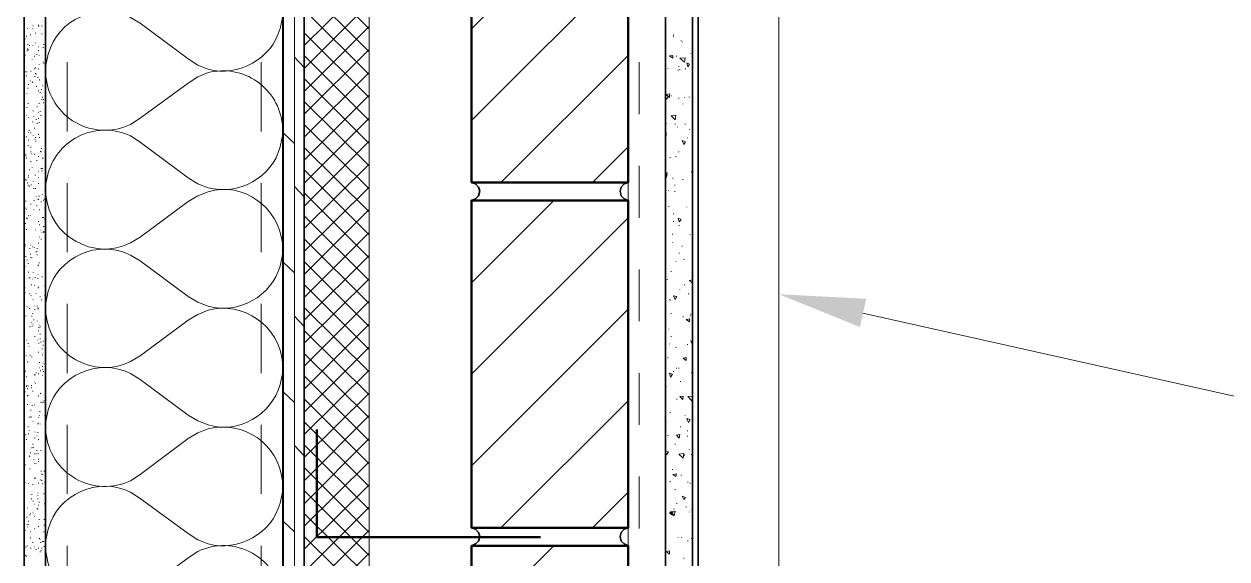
# Model space of a CAD drawing. Header units: inches. Extents: x 5 to 516, y -193 to 129.
# Drawn here: x 77.502 to 79.826, y -183.255 to -182.222 of the extents above; entities that cross this region are included whole.
import ezdxf

# ---------------------------------------------------------------- set-up
doc = ezdxf.new("R2010")
doc.units = ezdxf.units.IN
doc.header["$MEASUREMENT"] = 0
doc.linetypes.add('PDF_IMPORT', pattern=[1, 0.8, -0.2])
doc.layers.add('PDF8_Geometry', color=7, linetype='Continuous')
doc.layers.add('PDF8_Solid Fills', color=7, linetype='Continuous')

msp = doc.modelspace()

# ---------------------------------------------------------------- hatches: boundary and pattern name
at = {"layer": 'PDF8_Solid Fills', "transparency": 33554559}
msp.add_hatch(color=256, dxfattribs=at).paths.add_polyline_path([(78.0487701, -188.5757832), (78.0444044, -188.5757832), (78.0444044, -189.8902278), (78.0488489, -189.8857834), (78.0488487, -171.2291155), (78.0477376, -171.2291155)])

# ---------------------------------------------------------------- linework, layer by layer
at = {"layer": 'PDF8_Geometry', "lineweight": 35}
for points in [[(78.0021816, -189.8957837), (78.0021816, -171.2291155), (78.0432928, -171.2291155), (78.0432928, -189.8957837)], [(77.5021816, -189.854672), (77.5021816, -177.2702266), (77.5432927, -177.2702266), (77.5432927, -189.854672)], [(78.7932923, -180.6046713), (78.7932923, -189.3957831), (78.74107, -189.3957831), (78.74107, -180.6046713)], [(78.8044052, -189.3957831), (78.8044052, -180.6046713), (78.7932941, -180.6046713), (78.7932941, -189.3957831)]]:
    msp.add_lwpolyline(points, close=True, dxfattribs=at)
at = {"layer": 'PDF8_Geometry', "lineweight": 15}
for points in [[(78.0032938, -189.8957831), (78.0032938, -171.229115)], [(78.024403, -189.8957831), (78.024403, -171.229115)], [(78.8044052, -189.3957831), (78.9599608, -189.3957831), (78.9599608, -180.6046713), (78.8044052, -180.6046713)], [(78.3666248, -182.2313386), (78.6688471, -181.9291163)], [(78.1688483, -182.2313386), (78.0432928, -182.105783)], [(78.3666248, -182.4080048), (78.6688471, -182.1057826)], [(78.0432922, -182.2635606), (78.1688478, -182.1391161)], [(78.1688483, -182.2757823), (78.0432928, -182.1502268)], [(77.9966279, -182.2302273), (78.0010723, -182.2091162), (78.0010723, -182.186894)], [(78.0432922, -182.3080055), (78.1688478, -182.1824499)], [(78.1688483, -182.3191162), (78.0432928, -182.1946717)], [(77.707739, -182.2091162), (77.7266279, -182.2202273), (77.8188501, -182.2891162), (77.837739, -182.3013385), (77.857739, -182.3091162)], [(77.5088501, -182.231338), (77.5088501, -182.2302269)], [(77.5188501, -182.224671), (77.5199612, -182.2257821)], [(77.5188501, -182.231338), (77.5188501, -182.2302269)], [(77.5244056, -182.2402265), (77.5244056, -182.2391154)], [(77.5299612, -182.224671), (77.5299612, -182.22356)], [(77.5299612, -182.2257821), (77.5310723, -182.2257821)], [(77.5366279, -182.224671), (77.5366279, -182.2257821)], [(77.5366279, -182.2402265), (77.5366279, -182.2413382)], [(77.5432945, -182.224671), (77.5421834, -182.224671)], [(77.5421834, -182.2368933), (77.5432945, -182.2380044)], [(78.0432922, -182.3524493), (78.1688478, -182.2268937)], [(78.1688483, -182.3635611), (78.0432928, -182.2391166)], [(77.5032945, -182.2513377), (77.5032945, -182.2502267)], [(77.5044056, -182.2513377), (77.5044056, -182.2502267)], [(77.5066278, -182.2457824), (77.5066278, -182.2446713)], [(77.5088501, -182.2613379), (77.5099612, -182.2613379)], [(77.5132945, -182.26356), (77.5121834, -182.26356)], [(77.5144056, -182.2424492), (77.5144056, -182.2435603)], [(77.5188501, -182.26356), (77.5188501, -182.262449)], [(77.5244056, -182.2591158), (77.5244056, -182.2580047)], [(77.5399612, -182.2613379), (77.5410723, -182.2613379)], [(78.756626, -182.2435603), (78.756626, -182.2424492)], [(78.756626, -182.2457824), (78.756626, -182.2446713)], [(78.771071, -182.2546721), (78.771071, -182.253561)], [(78.7732908, -182.2568942), (78.7732908, -182.2557831)], [(77.5032945, -182.2757823), (77.5032945, -182.2768934)], [(77.5044056, -182.2824487), (77.5044056, -182.2813377)], [(77.5088501, -182.2735602), (77.507739, -182.2735602)], [(77.5088501, -182.270227), (77.5088501, -182.2691159)], [(77.5099612, -182.2724491), (77.5099612, -182.2713381)], [(77.5110723, -182.2724491), (77.5110723, -182.2713381)], [(77.5221834, -182.2846714), (77.5221834, -182.2835603)], [(77.5266279, -182.2813377), (77.5266279, -182.2802266)], [(77.5299612, -182.2668932), (77.5299612, -182.2657822)], [(77.5299612, -182.2735602), (77.5299612, -182.2724491)], [(77.5310723, -182.2835603), (77.5310723, -182.2824487)], [(77.5388501, -182.2680043), (77.5388501, -182.2668932)], [(78.0432922, -182.3057822), (78.0244033, -182.2857822)], [(78.0432922, -182.3957831), (78.1688478, -182.2713386)], [(78.1688483, -182.4080048), (78.0432928, -182.2824493)], [(78.4232926, -182.5280045), (78.6688482, -182.2824489)], [(78.7555138, -182.2824496), (78.7555138, -182.2880052), (78.7488471, -182.2835607)], [(78.7555138, -182.2824498), (78.7488471, -182.283561)], [(78.7621824, -182.284672), (78.7621824, -182.2835609)], [(78.7788473, -182.2868941), (78.7688473, -182.2880052)], [(78.7788507, -182.2868937), (78.7777396, -182.2957826), (78.7688507, -182.2880049)], [(78.7899602, -182.2791155), (78.7899602, -182.2780044)], [(77.517739, -182.2902267), (77.517739, -182.2913378)], [(77.5221834, -182.3091154), (77.5221834, -182.3080044)], [(77.5244056, -182.3068933), (77.5244056, -182.3057822)], [(77.5299612, -182.3091154), (77.5299612, -182.3080044)], [(77.5310723, -182.3002269), (77.5310723, -182.2991158)], [(77.5388501, -182.2957821), (77.5388501, -182.294671)], [(77.5399612, -182.2968937), (77.5388501, -182.2980048)], [(77.5421834, -182.2991158), (77.5421834, -182.2980048)], [(78.745513, -182.3080055), (78.745513, -182.3068944)], [(78.7655145, -182.3113376), (78.7655145, -182.3102265)], [(78.7666267, -182.3046712), (78.7666267, -182.3035601)], [(78.7688466, -182.3102276), (78.7688466, -182.3091165)], [(78.7799595, -182.3091154), (78.7799595, -182.3080043)], [(78.7877358, -182.2991158), (78.7821803, -182.2968936)], [(78.7877371, -182.2991156), (78.7844037, -182.3046712), (78.7821815, -182.2968934)], [(77.5044056, -182.3135603), (77.5044056, -182.3146713)], [(77.5066278, -182.3224488), (77.5066278, -182.3213377)], [(77.507739, -182.3146713), (77.507739, -182.3135603)], [(77.5144056, -182.3313379), (77.5155168, -182.3313379)], [(77.5155168, -182.3124492), (77.5155168, -182.3135603)], [(77.5188501, -182.33356), (77.517739, -182.3346711)], [(77.5232945, -182.3224488), (77.5232945, -182.3235599)], [(77.5244056, -182.3180045), (77.5244056, -182.3168935)], [(77.5255167, -182.3180045), (77.5255167, -182.3191156)], [(77.5288501, -182.3257825), (77.5288501, -182.3246715)], [(77.5321834, -182.3302268), (77.5321834, -182.3291158)], [(78.0432922, -182.4402269), (78.1688478, -182.3157824)], [(78.1688483, -182.4524497), (78.0432928, -182.3268942)], [(77.5032945, -182.3535603), (77.5032945, -182.3524493)], [(77.507739, -182.3568935), (77.507739, -182.3557825)], [(77.5088501, -182.3457823), (77.5099612, -182.3457823)], [(77.5110723, -182.3391159), (77.5110723, -182.3380043)], [(77.5255167, -182.3424491), (77.5266279, -182.3424491)], [(77.5299612, -182.3513376), (77.5299612, -182.3502266)], [(77.5332945, -182.3546714), (77.5332945, -182.3535603)], [(77.5366279, -182.3480044), (77.5355167, -182.3480044)], [(77.5388501, -182.341338), (77.537739, -182.341338)], [(78.0032938, -182.3491161), (78.0021827, -182.3468938)], [(78.7488496, -182.3568935), (78.742183, -182.3580046)], [(78.7488496, -182.3568944), (78.7488496, -182.3635611), (78.742183, -182.3580055)], [(77.5099612, -182.3757822), (77.5099612, -182.3746711)], [(77.527739, -182.3824492), (77.527739, -182.3813381)], [(77.5310723, -182.3757822), (77.5310723, -182.3746711)], [(77.5366279, -182.3668937), (77.5366279, -182.3680048)], [(77.537739, -182.3624489), (77.537739, -182.3635599)], [(77.5399612, -182.3668937), (77.5399612, -182.3680048)], [(77.5399612, -182.3746711), (77.5399612, -182.3735601)], [(78.0432922, -182.4846718), (78.1688478, -182.3591162)], [(78.1688483, -182.4957824), (78.0432928, -182.371338)], [(78.7466252, -182.3613378), (78.7410697, -182.3602267)], [(78.7466265, -182.3613376), (78.7432932, -182.3668931), (78.7410709, -182.3635598)], [(78.7521817, -182.3613378), (78.7521817, -182.3602267)], [(78.7666267, -182.3657832), (78.7666267, -182.3646721)], [(78.774403, -182.3768938), (78.774403, -182.3757827)], [(78.7777396, -182.364671), (78.7777396, -182.3635599)], [(78.7866281, -182.3635611), (78.7866281, -182.3624499)], [(77.5032945, -182.3902266), (77.5032945, -182.3891156)], [(77.507739, -182.3980047), (77.5066278, -182.3980047)], [(77.507739, -182.3835602), (77.507739, -182.3824492)], [(77.5110723, -182.4024489), (77.5099612, -182.4024489)], [(77.5199612, -182.3891156), (77.5199612, -182.3902266)], [(77.5210723, -182.4013379), (77.5210723, -182.4002268)], [(77.5299612, -182.3924488), (77.5299612, -182.3935598)], [(77.5299612, -182.4046711), (77.5299612, -182.40356)], [(77.5332945, -182.3913377), (77.5332945, -182.3902266)], [(77.5344056, -182.3991157), (77.5344056, -182.3980047)], [(78.0432922, -182.5291155), (78.1688478, -182.40356)], [(78.7610691, -182.3980049), (78.759958, -182.4068938), (78.7521803, -182.399116)], [(78.7610702, -182.3980052), (78.7521813, -182.3991163)], [(77.5032945, -182.4157823), (77.5032945, -182.4146712)], [(77.5121834, -182.4280046), (77.5121834, -182.4268935)], [(77.5188501, -182.411338), (77.5188501, -182.410227)], [(77.5221834, -182.4224492), (77.5221834, -182.4235603)], [(77.5255167, -182.4068932), (77.5255167, -182.4057821)], [(77.527739, -182.4135601), (77.527739, -182.4146712)], [(77.5310723, -182.411338), (77.5310723, -182.4124491)], [(78.1688483, -182.5402273), (78.0432928, -182.4157829)], [(78.742181, -182.4146712), (78.742181, -182.4135601)], [(78.759958, -182.4157823), (78.759958, -182.4146712)], [(78.7644023, -182.4213387), (78.7644023, -182.4202276)], [(78.7788473, -182.4157823), (78.7788473, -182.4146712)], [(78.7877358, -182.425783), (78.7877358, -182.4246719)], [(77.5066278, -182.4402269), (77.5066278, -182.4391158)], [(77.5110723, -182.4313378), (77.5099612, -182.4313378)], [(77.5110723, -182.4457822), (77.5110723, -182.4468933)], [(77.5155168, -182.4324488), (77.5155168, -182.4313378)], [(77.5199612, -182.4380047), (77.5199612, -182.4368937)], [(77.5232945, -182.4457822), (77.5232945, -182.4446711)], [(77.5244056, -182.4413379), (77.5244056, -182.4402269)], [(77.5244056, -182.4480043), (77.5255167, -182.4480043)], [(77.5299612, -182.434671), (77.5299612, -182.4357826)], [(77.5321834, -182.4413379), (77.5321834, -182.4402269)], [(78.024403, -182.4524497), (78.0032918, -182.4324497)], [(78.0432922, -182.5735604), (78.1688478, -182.4480049)], [(78.742181, -182.4313381), (78.742181, -182.4380047), (78.7410699, -182.4380047)], [(78.742181, -182.4313383), (78.7410699, -182.4324495)], [(78.7799595, -182.4491165), (78.7732928, -182.4468943)], [(78.7799607, -182.4491163), (78.7766274, -182.4546719), (78.7732941, -182.4468941)], [(78.7832915, -182.442449), (78.7832915, -182.4413379)], [(77.5055167, -182.47356), (77.5055167, -182.4724489)], [(77.5099612, -182.4568934), (77.5099612, -182.4557824)], [(77.5155168, -182.4602266), (77.5155168, -182.4591156)], [(77.5155168, -182.4691157), (77.5155168, -182.4680047)], [(77.517739, -182.4724489), (77.5166279, -182.4724489)], [(77.5221834, -182.47356), (77.5221834, -182.4724489)], [(77.5332945, -182.4680047), (77.5344056, -182.4680047)], [(77.5355167, -182.4624488), (77.5366279, -182.4624488)], [(77.5355167, -182.4691157), (77.5355167, -182.4680047)], [(78.1688483, -182.5846711), (78.0432928, -182.4602266)], [(78.59996, -182.5280045), (78.6688489, -182.4591156)], [(78.7666267, -182.4691157), (78.7666267, -182.4680046)], [(77.5055167, -182.4768932), (77.5055167, -182.4757821)], [(77.5066278, -182.481338), (77.5066278, -182.4802269)], [(77.5155168, -182.4868933), (77.5155168, -182.4880044)], [(77.5266279, -182.4857823), (77.5266279, -182.4846712)], [(77.5299612, -182.4768932), (77.5299612, -182.4780048)], [(77.5388501, -182.4802269), (77.537739, -182.481338)], [(77.5421834, -182.4924492), (77.5432945, -182.4924492)], [(78.0432922, -182.6168931), (78.1688478, -182.4924487)], [(78.7499618, -182.4802275), (78.7499618, -182.4791164)], [(78.7610702, -182.4780042), (78.7610702, -182.4768931)], [(77.5099612, -182.5180043), (77.5110723, -182.519116)], [(77.5110723, -182.5157822), (77.5110723, -182.5146711)], [(77.5121834, -182.5035599), (77.5132945, -182.5035599)], [(77.517739, -182.4980046), (77.517739, -182.4991156)], [(77.5244056, -182.51356), (77.5232945, -182.51356)], [(77.5299612, -182.5068937), (77.5299612, -182.5057826)], [(77.5299612, -182.519116), (77.5299612, -182.5180043)], [(77.5355167, -182.5002267), (77.5355167, -182.5013378)], [(77.537739, -182.5002267), (77.5366279, -182.5013378)], [(77.5366279, -182.504671), (77.5366279, -182.5057826)], [(78.1688483, -182.629116), (78.0432928, -182.5035604)], [(78.7444043, -182.509116), (78.7432932, -182.5180049), (78.7410709, -182.5168938)], [(78.7444054, -182.5091164), (78.741072, -182.5091164)], [(78.7555138, -182.520227), (78.7555138, -182.5191159)], [(78.7910724, -182.5080053), (78.7910724, -182.5068942)], [(77.5032945, -182.5391157), (77.5032945, -182.5380046)], [(77.5055167, -182.5224491), (77.5055167, -182.5213381)], [(77.5066278, -182.5235602), (77.5055167, -182.5235602)], [(77.5088501, -182.5291155), (77.5088501, -182.5280045)], [(77.5099612, -182.5324487), (77.5099612, -182.5335604)], [(77.5132945, -182.5346714), (77.5121834, -182.5346714)], [(77.5166279, -182.5324487), (77.5155168, -182.5324487)], [(77.5199612, -182.5257823), (77.5199612, -182.5268934)], [(77.5210723, -182.5402268), (77.5210723, -182.5391157)], [(77.5244056, -182.5402268), (77.5244056, -182.5391157)], [(77.5299612, -182.5302266), (77.5299612, -182.5291155)], [(77.5421834, -182.54356), (77.5421834, -182.5424489)], [(78.0432922, -182.5557823), (78.0244033, -182.5357823)], [(78.0432922, -182.661338), (78.1688478, -182.5368936)], [(78.7466252, -182.5435605), (78.7466252, -182.5424494)], [(78.7588504, -182.5335598), (78.7588504, -182.5324487)], [(78.774403, -182.5224491), (78.774403, -182.521338)], [(77.5055167, -182.5646713), (77.5055167, -182.5635603)], [(77.5210723, -182.5624492), (77.5221834, -182.5624492)], [(77.5255167, -182.5557823), (77.5255167, -182.5546712)], [(77.527739, -182.5602265), (77.527739, -182.5591155)], [(77.5299612, -182.5613381), (77.5299612, -182.5602265)], [(77.5310723, -182.5546712), (77.5310723, -182.5535601)], [(77.5355167, -182.5657824), (77.5355167, -182.5646713)], [(77.537739, -182.5502269), (77.537739, -182.551338)], [(77.5399612, -182.5624492), (77.5399612, -182.5613381)], [(77.5421834, -182.5602265), (77.5410723, -182.5602265)], [(77.5432945, -182.5646713), (77.5421834, -182.5646713)], [(77.707739, -182.6446715), (77.7266279, -182.6335604), (77.8188501, -182.5646715)], [(77.857739, -182.5457823), (77.837739, -182.5535601), (77.8188501, -182.5646712)], [(78.1688483, -182.6735609), (78.0432928, -182.5480053)], [(78.3666248, -182.7213379), (78.5255137, -182.562449)], [(78.7588504, -182.5457827), (78.7588504, -182.5446715)], [(77.5044056, -182.58356), (77.5032945, -182.58356)], [(77.5055167, -182.5768936), (77.5055167, -182.5780047)], [(77.5066278, -182.5791158), (77.5066278, -182.5802268)], [(77.5155168, -182.5691156), (77.5155168, -182.5702267)], [(77.5210723, -182.5791158), (77.5210723, -182.5802268)], [(77.5266279, -182.5735599), (77.5266279, -182.5724488)], [(77.5321834, -182.5813379), (77.5321834, -182.5802268)], [(77.5421834, -182.5780047), (77.5421834, -182.5768936)], [(78.0432922, -182.7057829), (78.1688478, -182.5802274)], [(78.7477374, -182.5746715), (78.7477374, -182.5735604)], [(78.756626, -182.5891154), (78.756626, -182.5880043)], [(78.7821839, -182.5757826), (78.7821839, -182.5746715)], [(77.5055167, -182.6068936), (77.5044056, -182.6068936)], [(77.5066278, -182.5968934), (77.5066278, -182.5957823)], [(77.507739, -182.5968934), (77.5088501, -182.5980045)], [(77.5110723, -182.5913381), (77.5099612, -182.5924491)], [(77.5144056, -182.5924491), (77.5144056, -182.5913381)], [(77.5299612, -182.6035603), (77.5299612, -182.6024493)], [(77.5321834, -182.6091157), (77.5321834, -182.6102268)], [(77.537739, -182.5957823), (77.537739, -182.5946713)], [(77.5399612, -182.5946713), (77.5399612, -182.5957823)], [(77.5410723, -182.6124489), (77.5399612, -182.6135599)], [(77.5421834, -182.5980045), (77.5421834, -182.5991155)], [(78.0032938, -182.5991161), (78.0021827, -182.5968939)], [(78.1688483, -182.7168936), (78.0432928, -182.5924491)], [(78.3666248, -182.8980053), (78.6688471, -182.595783)], [(78.756626, -182.6035604), (78.756626, -182.6024492)], [(78.771071, -182.5991161), (78.7655154, -182.5968939)], [(78.7710722, -182.5991159), (78.7677389, -182.6035604), (78.7655167, -182.5968937)], [(78.7677389, -182.6113378), (78.7677389, -182.6102267)], [(77.5066278, -182.6191158), (77.5066278, -182.6180048)], [(77.5244056, -182.6202269), (77.5244056, -182.6191158)], [(77.5321834, -182.6335603), (77.5310723, -182.6335603)], [(77.5344056, -182.6191158), (77.5344056, -182.6202269)], [(77.5355167, -182.6368935), (77.5355167, -182.6380045)], [(77.5366279, -182.6235601), (77.5366279, -182.6246712)], [(77.5388501, -182.622449), (77.5399612, -182.6235601)], [(77.5399612, -182.622449), (77.5410723, -182.6235601)], [(77.5399612, -182.6246712), (77.5410723, -182.6246712)], [(77.5432945, -182.6180048), (77.5432945, -182.6168937)], [(78.0432922, -182.7502267), (78.1688478, -182.6246711)], [(78.1688483, -182.7613385), (78.0432928, -182.636894)], [(78.7544061, -182.6280049), (78.7544061, -182.6268938)], [(78.788848, -182.629116), (78.788848, -182.6280049)], [(77.5032945, -182.6435599), (77.5032945, -182.6424488)], [(77.5044056, -182.6480047), (77.5044056, -182.6468936)], [(77.5044056, -182.6513379), (77.5044056, -182.6502268)], [(77.5132945, -182.6557821), (77.5132945, -182.6546711)], [(77.5155168, -182.6480047), (77.5155168, -182.6491158)], [(77.5188501, -182.6513379), (77.5188501, -182.6524489)], [(77.5221834, -182.65356), (77.5221834, -182.6524489)], [(77.527739, -182.6557821), (77.527739, -182.6546711)], [(77.527739, -182.660227), (77.527739, -182.661338)], [(77.5299612, -182.6457826), (77.5299612, -182.6446715)], [(77.9966279, -182.6891157), (78.0010723, -182.6668935), (78.0010723, -182.6446712)], [(78.7544061, -182.6446709), (78.7544061, -182.6435598)], [(78.7732908, -182.6513384), (78.7732908, -182.6502273)], [(77.5055167, -182.6713376), (77.5055167, -182.6702266)], [(77.5088501, -182.6768935), (77.507739, -182.6780046)], [(77.5099612, -182.684671), (77.5099612, -182.6835599)], [(77.5144056, -182.6668934), (77.5144056, -182.6657823)], [(77.5144056, -182.6735603), (77.5144056, -182.6724493)], [(77.517739, -182.6735603), (77.5166279, -182.6735603)], [(77.5255167, -182.6624491), (77.5255167, -182.661338)], [(77.527739, -182.6680044), (77.527739, -182.6668934)], [(77.5310723, -182.6835599), (77.5310723, -182.6824489)], [(77.707739, -182.6680046), (77.7266279, -182.6791157), (77.8188501, -182.7480046), (77.837739, -182.7591157), (77.857739, -182.7668935)], [(78.024403, -182.7024497), (78.0032918, -182.6824497)], [(78.0432922, -182.7935605), (78.1688478, -182.6691161)], [(78.1688483, -182.8057823), (78.0432928, -182.6802267)], [(78.7610702, -182.6813384), (78.7610702, -182.6802272)], [(78.7677389, -182.6646712), (78.7677389, -182.6635601)], [(78.7766274, -182.6768941), (78.7766274, -182.675783)], [(77.5044056, -182.6902269), (77.5044056, -182.6891158)], [(77.5110723, -182.7013381), (77.5110723, -182.700227)], [(77.5199612, -182.7024492), (77.5199612, -182.7013381)], [(77.5288501, -182.6880048), (77.5299612, -182.6880048), (77.5299612, -182.6868937)], [(77.5288501, -182.7057824), (77.5288501, -182.7046713)], [(78.7521817, -182.7002265), (78.7521817, -182.6991154)], [(77.5032945, -182.7124488), (77.5021834, -182.7135604)], [(77.5121834, -182.7124488), (77.5121834, -182.7113377)], [(77.5132945, -182.7124488), (77.5132945, -182.7113377)], [(77.5166279, -182.7257821), (77.5166279, -182.7246711)], [(77.5188501, -182.7146715), (77.5188501, -182.7135604)], [(77.5221834, -182.7268932), (77.5221834, -182.7257821)], [(77.5244056, -182.7113377), (77.5232945, -182.7113377)], [(77.5288501, -182.7135604), (77.5288501, -182.7124488)], [(77.5299612, -182.7291159), (77.5299612, -182.730227)], [(77.5366279, -182.7102266), (77.537739, -182.7102266)], [(77.5421834, -182.7268932), (77.5421834, -182.7280048)], [(78.0432922, -182.8380054), (78.1688478, -182.713561)], [(78.1688483, -182.8502272), (78.0432928, -182.7246716)], [(78.7444054, -182.7157825), (78.7444054, -182.7146714)], [(78.7777396, -182.7257821), (78.7777396, -182.724671)], [(78.7932923, -182.7157825), (78.7877367, -182.7168936)], [(78.7932923, -182.7224489), (78.7877367, -182.7168934)], [(77.5044056, -182.731338), (77.5032945, -182.731338)], [(77.5044056, -182.7413382), (77.5044056, -182.7402266)], [(77.5132945, -182.7435603), (77.5132945, -182.7424492)], [(77.5155168, -182.7457825), (77.5166279, -182.7468935)], [(77.5255167, -182.7424492), (77.5255167, -182.7413382)], [(77.5299612, -182.731338), (77.5288501, -182.731338)], [(77.5332945, -182.7491157), (77.5332945, -182.7480046)], [(77.5421834, -182.7446714), (77.5421834, -182.7457825)], [(77.5488501, -182.7380046), (77.5444056, -182.7602268), (77.5444056, -182.7813379)], [(78.7632914, -182.7480044), (78.759958, -182.7535599), (78.7566247, -182.7468932)], [(78.7632946, -182.7480046), (78.756628, -182.7468935)], [(78.7688466, -182.7346718), (78.7688466, -182.7335607)], [(78.7855159, -182.7435603), (78.7855159, -182.7424492)], [(77.5032945, -182.7591158), (77.5021834, -182.7602269)], [(77.5032945, -182.7735602), (77.5032945, -182.7724492)], [(77.5088501, -182.7680043), (77.507739, -182.7680043)], [(77.5132945, -182.7713381), (77.5121834, -182.7713381)], [(77.5199612, -182.7535599), (77.5199612, -182.754671)], [(77.5232945, -182.7668933), (77.5232945, -182.7657822)], [(77.5232945, -182.7735602), (77.5232945, -182.7724492)], [(77.527739, -182.7668933), (77.527739, -182.7657822)], [(77.5288501, -182.770227), (77.5288501, -182.769116)], [(77.5299612, -182.7713381), (77.5299612, -182.7724492)], [(77.5355167, -182.754671), (77.5366279, -182.754671)], [(77.857739, -182.7746721), (77.837739, -182.7824499), (77.8188501, -182.793561)], [(78.0432922, -182.8824492), (78.1688478, -182.7568937)], [(78.1688483, -182.893561), (78.0432928, -182.7691166)], [(78.3666248, -183.0746715), (78.6688471, -182.7724493)], [(78.7488496, -182.7546721), (78.7488496, -182.753561)], [(78.7499618, -182.755782), (78.7499618, -182.7546709)], [(77.5055167, -182.7846715), (77.5055167, -182.7857825)], [(77.5166279, -182.7857825), (77.517739, -182.7857825)], [(77.5166279, -182.7991159), (77.5166279, -182.7980048)], [(77.5188501, -182.7813377), (77.5188501, -182.7802266)], [(77.5210723, -182.79356), (77.5210723, -182.7924489)], [(77.527739, -182.7957821), (77.527739, -182.794671)], [(77.707739, -182.8735601), (77.7266279, -182.862449), (77.8188501, -182.7935601)], [(78.0432922, -182.8057823), (78.0244033, -182.7857823)], [(78.7521817, -182.7813377), (78.7521817, -182.7802266)], [(78.7755152, -182.7880052), (78.7755152, -182.7868941)], [(78.7877358, -182.7913382), (78.7877358, -182.7968937), (78.7810691, -182.7924493)], [(78.7877358, -182.7913384), (78.7810691, -182.7924495)], [(78.788848, -182.7857831), (78.788848, -182.784672)], [(78.7899602, -182.7824499), (78.7899602, -182.7813388)], [(79.1221814, -182.7802278), (81.6488483, -183.3446722), (82.1488483, -183.3446722)], [(77.5032945, -182.8146714), (77.5032945, -182.8135603)], [(77.5132945, -182.8068933), (77.5132945, -182.8057823)], [(77.517739, -182.8057823), (77.517739, -182.8046712)], [(77.5199612, -182.801338), (77.5188501, -182.801338)], [(77.5310723, -182.8080044), (77.5299612, -182.8080044)], [(77.5299612, -182.8135603), (77.5299612, -182.8146714)], [(77.5310723, -182.8035601), (77.5310723, -182.8024491)], [(77.5332945, -182.8068933), (77.5332945, -182.8057823)], [(77.5332945, -182.8202267), (77.5332945, -182.8213378)], [(78.0432922, -182.9268941), (78.1688478, -182.8013386)], [(78.1688483, -182.9380048), (78.0432928, -182.8135603)], [(78.7477374, -182.8113376), (78.7477374, -182.8102265)], [(78.7932923, -182.8091155), (78.7932923, -182.8080044)], [(77.5066278, -182.832449), (77.5066278, -182.8313379)], [(77.5099612, -182.8391159), (77.5099612, -182.8380043)], [(77.5121834, -182.8446713), (77.5121834, -182.8435602)], [(77.5232945, -182.8257826), (77.5232945, -182.8246715)], [(77.5288501, -182.832449), (77.5288501, -182.8313379)], [(77.5310723, -182.8380043), (77.5299612, -182.8380043)], [(77.5332945, -182.8302268), (77.5332945, -182.8291158)], [(77.5344056, -182.8368933), (77.5344056, -182.8357822)], [(77.5388501, -182.8346711), (77.5388501, -182.8335601)], [(77.5388501, -182.8424491), (77.5388501, -182.8413381)], [(78.0432922, -182.9713379), (78.1688478, -182.8457823)], [(78.7488496, -182.8402276), (78.7488496, -182.8391165)], [(78.7521817, -182.8257826), (78.7521817, -182.8246715)], [(78.7610702, -182.846894), (78.7610702, -182.8457829)], [(78.7832915, -182.8413386), (78.7832915, -182.8402275)], [(78.7932923, -182.8346711), (78.7899589, -182.83356)], [(78.7932923, -182.8402275), (78.7932923, -182.8413386), (78.7899589, -182.8335609)], [(77.5032945, -182.8568936), (77.5021834, -182.8568936)], [(77.5021834, -182.8613378), (77.5021834, -182.8624489), (77.5032945, -182.86356)], [(77.5066278, -182.8624489), (77.5055167, -182.8624489)], [(77.5144056, -182.8613378), (77.5132945, -182.8613378)], [(77.517739, -182.864671), (77.5166279, -182.864671)], [(77.5299612, -182.8557825), (77.5299612, -182.8546714)], [(77.537739, -182.8491155), (77.5366279, -182.8491155)], [(77.537739, -182.8602268), (77.537739, -182.8613378)], [(78.0032938, -182.8491161), (78.0021827, -182.8468939)], [(78.1688483, -182.9824497), (78.0432928, -182.8580052)], [(78.745513, -182.8668932), (78.745513, -182.8657821)], [(78.7810717, -182.865783), (78.7810717, -182.8713386), (78.7755161, -182.8668941)], [(78.7810717, -182.8657832), (78.7755161, -182.8668943)], [(77.5055167, -182.8924488), (77.5044056, -182.8924488)], [(77.5088501, -182.8735601), (77.5088501, -182.8746712)], [(77.5310723, -182.8857824), (77.5321834, -182.8857824)], [(77.5321834, -182.8757823), (77.5321834, -182.8746712)], [(77.5332945, -182.8913377), (77.5344056, -182.8913377)], [(77.537739, -182.8835603), (77.537739, -182.8824492)], [(77.537739, -182.8891156), (77.537739, -182.8880046)], [(77.5388501, -182.8768933), (77.5388501, -182.8757823)], [(77.5399612, -182.8935599), (77.5399612, -182.8924488)], [(77.5421834, -182.8780044), (77.5421834, -182.8791155)], [(77.9966279, -182.9180055), (78.0010723, -182.8968943), (78.0010723, -182.8746721)], [(78.0432922, -183.0146717), (78.1688478, -182.8902273)], [(78.756626, -182.893561), (78.756626, -182.8924499)], [(78.7621824, -182.8868935), (78.7621824, -182.8857824)], [(78.7666267, -182.8868935), (78.7666267, -182.8857824)], [(77.5032945, -182.8980047), (77.5021834, -182.8980047), (77.5021834, -182.8968936)], [(77.5066278, -182.902449), (77.5066278, -182.90356)], [(77.5232945, -182.9002268), (77.5232945, -182.8991158), (77.5232945, -182.8980047)], [(77.5232945, -182.9135602), (77.5232945, -182.9124491)], [(77.5244056, -182.9168934), (77.5244056, -182.9157823)], [(77.5255167, -182.8957826), (77.5255167, -182.8946715)], [(77.5299612, -182.8980047), (77.5299612, -182.8968936)], [(77.537739, -182.9013379), (77.537739, -182.9002268)], [(77.707739, -182.8968943), (77.7266279, -182.9080055), (77.8188501, -182.9768943), (77.837739, -182.9880055), (77.857739, -182.9957832)], [(78.1688483, -183.0268934), (78.0432928, -182.9013379)], [(78.7544028, -182.898005), (78.7510695, -182.9035606), (78.7488473, -182.8957828)], [(78.7544061, -182.8980053), (78.7488505, -182.895783)], [(78.7699588, -182.9124491), (78.7699588, -182.911338)], [(78.7910724, -182.8957831), (78.7910724, -182.894672)], [(77.5021834, -182.9402269), (77.5021834, -182.9391158)], [(77.5044056, -182.9313378), (77.5044056, -182.9324489)], [(77.5066278, -182.9224493), (77.5066278, -182.9213377)], [(77.507739, -182.9202266), (77.507739, -182.9191155)], [(77.5088501, -182.9268936), (77.5088501, -182.9257825)], [(77.5099612, -182.9391158), (77.5088501, -182.9391158), (77.5088501, -182.9402269)], [(77.5110723, -182.9213377), (77.5099612, -182.9213377)], [(77.5166279, -182.9191155), (77.5166279, -182.9202266)], [(77.5166279, -182.9246714), (77.5166279, -182.9235604)], [(77.5188501, -182.9313378), (77.5188501, -182.9302267)], [(77.5299612, -182.9402269), (77.5299612, -182.9391158)], [(77.5332945, -182.934671), (77.5344056, -182.9357827)], [(78.024403, -182.9524498), (78.0032918, -182.9324498)], [(78.0432922, -183.0591155), (78.1688478, -182.934671)], [(78.742181, -182.9224487), (78.742181, -182.9213376)], [(77.5021834, -182.9635604), (77.5021834, -182.9624488)], [(77.5088501, -182.9557824), (77.5088501, -182.9568935)], [(77.517739, -182.9580045), (77.517739, -182.9591156)], [(77.5221834, -182.9580045), (77.5221834, -182.9568935)], [(77.5344056, -182.9524492), (77.5344056, -182.9513381)], [(77.5366279, -182.9524492), (77.537739, -182.9535603)], [(77.5388501, -182.9491154), (77.5388501, -182.9502271)], [(77.5399612, -182.9524492), (77.5410723, -182.9524492)], [(77.5421834, -182.9480044), (77.5421834, -182.9491154)], [(78.1688483, -183.0713383), (78.0432928, -182.9457828)], [(78.4232926, -183.1946712), (78.6688482, -182.9491156)], [(78.7632946, -182.9468944), (78.7632946, -182.9457833)], [(78.7755141, -182.9402278), (78.774403, -182.9468944), (78.7688475, -182.9413389)], [(78.7755152, -182.9402269), (78.7688485, -182.941338)], [(78.7732908, -182.9468944), (78.7732908, -182.9457833)], [(78.7932912, -182.9424499), (78.7921801, -182.9491166), (78.7844023, -182.9413388)], [(78.7932923, -182.9402269), (78.7844034, -182.941338)], [(77.5021834, -182.9791159), (77.5021834, -182.9780048)], [(77.5121834, -182.981338), (77.5121834, -182.980227)], [(77.5155168, -182.9680047), (77.5155168, -182.9668936)], [(77.5166279, -182.980227), (77.5155168, -182.980227), (77.5155168, -182.981338)], [(77.5299612, -182.9824491), (77.5299612, -182.981338)], [(77.5332945, -182.9702268), (77.5321834, -182.9702268)], [(77.5321834, -182.9768932), (77.5321834, -182.9780048)], [(77.5421834, -182.9780048), (77.5421834, -182.9768932)], [(77.5432945, -182.981338), (77.5432945, -182.980227)], [(78.0432922, -183.1035604), (78.1688478, -182.9780048)], [(78.7499618, -182.972449), (78.7499618, -182.9713378)], [(78.7788473, -182.9780043), (78.7788473, -182.9768932)], [(78.788848, -182.9857829), (78.7821813, -182.9835607)], [(78.7888493, -182.9857826), (78.7855159, -182.9913382), (78.7821826, -182.9835604)], [(77.5099612, -183.0002267), (77.5099612, -182.9991157)], [(77.5121834, -183.0068937), (77.5121834, -183.0057826)], [(77.5188501, -182.9891155), (77.5199612, -182.9891155)], [(77.5288501, -182.9924493), (77.5299612, -182.9924493)], [(77.5288501, -182.9935603), (77.5288501, -182.9946714)], [(77.5332945, -182.9935603), (77.5332945, -182.9946714)], [(77.5421834, -182.9946714), (77.5421834, -182.9935603)], [(78.1688483, -183.1146711), (78.0432928, -182.9902266)], [(78.742181, -182.9902271), (78.742181, -182.989116)], [(78.7699588, -183.0002267), (78.7699588, -182.9991156)], [(78.7832915, -183.0080053), (78.7832915, -183.0068942)], [(78.7932923, -182.9980046), (78.7932923, -182.9968935)], [(77.5055167, -183.0157822), (77.5055167, -183.0146712)], [(77.5066278, -183.0246713), (77.5066278, -183.0235603)], [(77.5110723, -183.0135601), (77.5110723, -183.012449)], [(77.5232945, -183.0091158), (77.5232945, -183.0102269)], [(77.5232945, -183.0213381), (77.5232945, -183.020227)], [(77.5266279, -183.0168933), (77.527739, -183.0168933)], [(77.5288501, -183.011338), (77.5288501, -183.0102269)], [(77.5299612, -183.0246713), (77.5299612, -183.0235603)], [(77.5432945, -183.0235603), (77.5432945, -183.0224492)], [(78.0432922, -183.1480053), (78.1688478, -183.0224497)], [(78.745513, -183.0168939), (78.745513, -183.0157827)], [(78.7688466, -183.0146717), (78.7621799, -183.0157828)], [(78.76885, -183.0146714), (78.7677389, -183.0213381), (78.7621833, -183.0157826)], [(78.7832915, -183.0180049), (78.7832915, -183.0168938)], [(77.5021834, -183.0413379), (77.5021834, -183.0402268)], [(77.5144056, -183.0491159), (77.5144056, -183.050227)], [(77.5166279, -183.0402268), (77.517739, -183.0402268)], [(77.5188501, -183.0335604), (77.5188501, -183.0324488)], [(77.5199612, -183.0402268), (77.5199612, -183.0391157)], [(77.5232945, -183.0524491), (77.5232945, -183.051338)], [(77.5266279, -183.0457821), (77.5266279, -183.0446711)], [(77.5266279, -183.051338), (77.5266279, -183.0524491)], [(77.5299612, -183.051338), (77.5299612, -183.050227)], [(77.5344056, -183.0457821), (77.5344056, -183.0446711)], [(78.0432922, -183.0557823), (78.0244033, -183.0357823)], [(78.1688483, -183.159116), (78.0432928, -183.0346715)], [(78.7466252, -183.0480048), (78.7410697, -183.0457826)], [(78.7466265, -183.0480046), (78.7432932, -183.0535602), (78.7410709, -183.0491157)], [(78.7432932, -183.0524491), (78.7432932, -183.051338)], [(78.759958, -183.0335598), (78.759958, -183.0324487)], [(78.7766263, -183.0513388), (78.7755152, -183.0602277), (78.7666263, -183.0524499)], [(78.7766274, -183.051338), (78.7666274, -183.0524491)], [(78.7777396, -183.0546712), (78.7777396, -183.0535601)], [(78.7866281, -183.0435606), (78.7866281, -183.0424495)], [(78.7910724, -183.0535602), (78.7910724, -183.052449)], [(77.5044056, -183.0735599), (77.5044056, -183.0724488)], [(77.5121834, -183.0557823), (77.5132945, -183.0568934)], [(77.5210723, -183.0635603), (77.5210723, -183.0624493)], [(77.5232945, -183.0702267), (77.5221834, -183.0713378)], [(77.5255167, -183.0713378), (77.5255167, -183.0702267)], [(77.5299612, -183.0624493), (77.5299612, -183.0613382)], [(77.5299612, -183.0657825), (77.5299612, -183.0668935)], [(77.5432945, -183.0646714), (77.5421834, -183.0646714)], [(78.0432922, -183.191338), (78.1688478, -183.0668935)], [(78.1688483, -183.2035609), (78.0432928, -183.0780053)], [(78.7932923, -183.0691162), (78.7932923, -183.0680051)], [(77.5021834, -183.1002266), (77.5021834, -183.0991156)], [(77.5132945, -183.0813379), (77.5132945, -183.0802269)], [(77.5221834, -183.0991156), (77.5221834, -183.0980045)], [(77.5244056, -183.0991156), (77.5244056, -183.0980045)], [(77.5344056, -183.1024493), (77.5344056, -183.1013377)], [(77.5355167, -183.0857822), (77.5355167, -183.0846711)], [(77.5366279, -183.090227), (77.5366279, -183.0913381)], [(77.537739, -183.0924492), (77.537739, -183.0913381)], [(77.5410723, -183.0857822), (77.5410723, -183.0846711)], [(78.0032938, -183.0991161), (78.0021827, -183.0968939)], [(78.7544061, -183.082449), (78.7544061, -183.0813379)], [(78.7621813, -183.0902274), (78.7610702, -183.0957829), (78.7555147, -183.0913385)], [(78.7621824, -183.0902276), (78.7555158, -183.0913387)], [(78.771071, -183.0935608), (78.771071, -183.0924497)], [(77.5044056, -183.1080046), (77.5044056, -183.1068936)], [(77.5110723, -183.1091157), (77.5099612, -183.1091157)], [(77.5188501, -183.1113379), (77.5188501, -183.1102268)], [(77.5299612, -183.1080046), (77.5299612, -183.1091157)], [(77.5366279, -183.1035604), (77.5366279, -183.1024493)], [(77.537739, -183.1102268), (77.537739, -183.1091157)], [(77.5421834, -183.1068936), (77.5421834, -183.1057825)], [(77.9966279, -183.1468941), (78.0010723, -183.125783), (78.0010723, -183.1035608)], [(78.0432922, -183.2357829), (78.1688478, -183.1113384)], [(78.1688483, -183.2480046), (78.0432928, -183.1224491)], [(78.7499618, -183.1057825), (78.7499618, -183.1046714)], [(78.759958, -183.1213386), (78.759958, -183.1202275)], [(78.7844037, -183.1068936), (78.7844037, -183.1057825)], [(78.788848, -183.1091157), (78.788848, -183.1080046)], [(77.5032945, -183.1402267), (77.5032945, -183.1413378)], [(77.517739, -183.1302271), (77.5166279, -183.1302271)], [(77.5166279, -183.1391156), (77.5166279, -183.1380046)], [(77.5199612, -183.1424488), (77.5199612, -183.1435599)], [(77.5288501, -183.1268933), (77.5288501, -183.1280044)], [(77.5288501, -183.1324492), (77.5288501, -183.1313382)], [(77.5288501, -183.1380046), (77.5288501, -183.1391156)], [(77.5310723, -183.1457826), (77.5310723, -183.1446715)], [(77.5410723, -183.1291155), (77.5399612, -183.1291155)], [(77.5421834, -183.1480047), (77.5410723, -183.1480047)], [(77.5432945, -183.1446715), (77.5432945, -183.1435599)], [(77.707739, -183.125783), (77.7266279, -183.1380052), (77.8188501, -183.205783), (77.837739, -183.2180052), (77.857739, -183.225783)], [(78.59996, -183.1946712), (78.6688489, -183.1257823)], [(78.7632946, -183.1480053), (78.7632946, -183.1468942)], [(78.7799595, -183.1357824), (78.7732928, -183.1335602)], [(78.7799607, -183.1357823), (78.7766274, -183.1402267), (78.7732941, -183.13356)], [(77.5021834, -183.152449), (77.5021834, -183.1513379)], [(77.5088501, -183.1568933), (77.5088501, -183.1557822)], [(77.5132945, -183.1702266), (77.5132945, -183.1691155)], [(77.5155168, -183.1668934), (77.5144056, -183.1668934)], [(77.5199612, -183.1657824), (77.5188501, -183.1657824)], [(77.5221834, -183.1491158), (77.5232945, -183.1491158)], [(77.527739, -183.1568933), (77.527739, -183.1580049)], [(77.5288501, -183.1591159), (77.5288501, -183.1580049)], [(77.5299612, -183.1502269), (77.5299612, -183.1513379)], [(77.5432945, -183.1624492), (77.5432945, -183.1613381)], [(78.0432922, -183.2802278), (78.1688478, -183.1546722)], [(78.1688483, -183.2913385), (78.0432928, -183.166894)], [(78.7555138, -183.1646713), (78.7488471, -183.1657824)], [(78.7555172, -183.1646711), (78.7544061, -183.1702266), (78.7488505, -183.1657822)], [(78.759958, -183.1624491), (78.749958, -183.1635603)], [(78.7599604, -183.1624499), (78.7577382, -183.1713388), (78.7499604, -183.163561)], [(78.7577382, -183.159116), (78.7577382, -183.1580048)], [(78.7810717, -183.1546717), (78.7810717, -183.1535606)], [(78.7866281, -183.1646713), (78.7866281, -183.1635602)], [(78.7921801, -183.160227), (78.7921801, -183.1591159)], [(77.5021834, -183.191338), (77.5021834, -183.1902269)], [(77.507739, -183.1746714), (77.507739, -183.1735604)], [(77.507739, -183.1880048), (77.5088501, -183.1880048)], [(77.5088501, -183.1935601), (77.5088501, -183.1924491)], [(77.5110723, -183.1824489), (77.5110723, -183.1813378)], [(77.5110723, -183.1891159), (77.5110723, -183.1880048)], [(77.5221834, -183.1735604), (77.5221834, -183.1724493)], [(77.5299612, -183.1924491), (77.5299612, -183.191338)], [(77.5310723, -183.1780046), (77.5310723, -183.1791157)], [(77.5410723, -183.1791157), (77.5410723, -183.1780046)], [(77.5410723, -183.1902269), (77.5410723, -183.1891159)], [(78.024403, -183.2024498), (78.0032918, -183.1824498)], [(77.5044056, -183.2002271), (77.5044056, -183.1991155)], [(77.5155168, -183.2024492), (77.5144056, -183.2024492)], [(77.5144056, -183.2146715), (77.5144056, -183.2135605)], [(77.5232945, -183.1957823), (77.5221834, -183.1957823)], [(77.5321834, -183.2157826), (77.5321834, -183.2146715)], [(77.5332945, -183.2180047), (77.5332945, -183.2168936)], [(77.5399612, -183.2024492), (77.5410723, -183.2024492)], [(78.0432922, -183.3246716), (78.1688478, -183.199116)], [(78.1688483, -183.3357834), (78.0432928, -183.2113389)], [(78.7655145, -183.2135604), (78.7655145, -183.2124493)], [(78.7721831, -183.2135604), (78.7721831, -183.2124493)], [(78.7910724, -183.2157826), (78.7910724, -183.2146715)], [(77.5055167, -183.2313381), (77.5055167, -183.2324491)], [(77.507739, -183.2291159), (77.5088501, -183.2291159)], [(77.5155168, -183.2346713), (77.5155168, -183.2335602)], [(77.5188501, -183.22356), (77.5188501, -183.222449)], [(77.5221834, -183.2313381), (77.5232945, -183.2313381)], [(77.5255167, -183.2357823), (77.5255167, -183.2368934)], [(77.5299612, -183.2346713), (77.5299612, -183.2335602)], [(77.5332945, -183.2413382), (77.5332945, -183.2402266)], [(77.5344056, -183.222449), (77.5344056, -183.22356)], [(77.5355167, -183.2391155), (77.5355167, -183.2380045)], [(77.5366279, -183.2346713), (77.5366279, -183.2335602)], [(77.537739, -183.2213379), (77.537739, -183.2202268)], [(77.5399612, -183.2213379), (77.5399612, -183.2202268)], [(77.5410723, -183.2313381), (77.5410723, -183.230227)], [(78.3666248, -183.3880046), (78.5255137, -183.2291157)], [(78.7488496, -183.2391158), (78.7488496, -183.2457825), (78.742183, -183.2402269)], [(78.7488496, -183.2391161), (78.742183, -183.2402272)], [(78.7844037, -183.2202268), (78.7844037, -183.2191157)], [(77.5055167, -183.2468935), (77.5055167, -183.2480046), (77.5055167, -183.2491157)], [(77.5066278, -183.2502268), (77.5066278, -183.2491157)], [(78.0432922, -183.3680054), (78.1688478, -183.2435609)], [(78.7766274, -183.25356), (78.7766274, -183.2524488)]]:
    msp.add_lwpolyline(points, dxfattribs=at)
for points in [[(78.1688483, -189.8957837), (78.1688483, -175.9368932), (78.0432928, -175.9368932), (78.0432928, -189.8957837)], [(78.7410688, -189.3957831), (78.7410688, -180.6046713), (78.6688466, -180.6046713), (78.6688466, -189.3957831)]]:
    msp.add_lwpolyline(points, close=True, dxfattribs=at)
at = {"layer": 'PDF8_Geometry', "linetype": 'PDF_IMPORT', "lineweight": 15, "ltscale": 0.166667}
for points in [[(77.5855149, -189.8957831), (77.5855149, -177.3124488)], [(77.9599589, -189.8957831), (77.9599589, -177.3124488)]]:
    msp.add_lwpolyline(points, dxfattribs=at)
at = {"layer": 'PDF8_Geometry', "linetype": 'PDF_IMPORT', "lineweight": 15, "ltscale": 0.084444}
msp.add_lwpolyline([(78.6899575, -189.3957831), (78.6899575, -180.604671)], dxfattribs=at)
at = {"layer": 'PDF8_Geometry', "lineweight": 50}
for points in [[(78.3666248, -182.5280053), (78.3666248, -181.8957831), (78.6688471, -181.8957831), (78.6688471, -182.5280053)], [(78.3666248, -183.194672), (78.3666248, -182.5624498), (78.6688471, -182.5624498), (78.6688471, -183.194672)], [(78.3666248, -183.8613388), (78.3666248, -183.2291165), (78.6688471, -183.2291165), (78.6688471, -183.8613388)]]:
    msp.add_lwpolyline(points, close=True, dxfattribs=at)
at = {"layer": 'PDF8_Geometry', "lineweight": 15}
for points in [[(77.5488501, -182.2802274), (77.5444056, -182.3013385), (77.5444056, -182.3235607, 0.521590209), (77.707739, -182.4157829), (77.7266279, -182.4035607), (77.8188501, -182.3357826), (77.837739, -182.3235604), (77.857739, -182.3157826, -0.457863659), (78.0010723, -182.4157826), (78.0010723, -182.4380048), (77.9966279, -182.4591159)], [(77.5444056, -182.5524493), (77.5444056, -182.5302271), (77.5488501, -182.5091159, -0.463428817), (77.707739, -182.4380048), (77.7266279, -182.4502271), (77.8188501, -182.5191159), (77.837739, -182.5302271), (77.857739, -182.5380048)], [(77.5488501, -182.9668943), (77.5444056, -182.9891166), (77.5444056, -183.0113388, 0.520162711), (77.707739, -183.103561), (77.7266279, -183.0913388), (77.8188501, -183.0224496), (77.837739, -183.0113385), (77.857739, -183.0035607)], [(77.5488501, -183.1968941), (77.5444056, -183.2180052), (77.5444056, -183.2402274, 0.521590209), (77.707739, -183.3324497), (77.7266279, -183.3213385), (77.8188472, -183.2524492), (77.8377361, -183.240227, -0.521223179), (78.0010694, -183.3324493), (78.0010694, -183.3546715)]]:
    msp.add_lwpolyline(points, format="xyb", dxfattribs=at)
at = {"layer": 'PDF8_Geometry', "lineweight": 35}
for points in [[(78.3666248, -182.5624498), (78.3744026, -182.5591164), (78.3799582, -182.5535609), (78.3821804, -182.544672), (78.3799582, -182.5368942), (78.3744026, -182.5302276), (78.3666248, -182.5280053)], [(78.6688484, -182.5280045), (78.6610706, -182.5302267), (78.655515, -182.5368934), (78.6532928, -182.5446711), (78.655515, -182.55356), (78.6610706, -182.5591156), (78.6688484, -182.5624489)], [(78.3666248, -183.2291165), (78.3744026, -183.2257832), (78.3799582, -183.2202276), (78.3821804, -183.2113387), (78.3799582, -183.2035609), (78.3744026, -183.1968943), (78.3666248, -183.1946721)], [(78.6688484, -183.1946712), (78.6610706, -183.1968934), (78.655515, -183.2035601), (78.6532928, -183.2113379), (78.655515, -183.2202268), (78.6610706, -183.2257823), (78.6688484, -183.2291156)]]:
    msp.add_lwpolyline(points, dxfattribs=at)
at = {"layer": 'PDF8_Geometry', "lineweight": 50}
msp.add_lwpolyline([(78.4999618, -183.2124494), (78.0677396, -183.2124494), (78.0677396, -183.0046716)], dxfattribs=at)
at = {"layer": 'PDF8_Geometry', "lineweight": 15}
for points in [[(77.707739, -182.2091162), (77.6455538, -182.178394), (77.5669797, -182.2125977), (77.5488501, -182.2802274)], [(77.857739, -182.3091162), (77.9160168, -182.324894), (77.9811279, -182.2888385), (77.9966279, -182.2302273)], [(77.857739, -182.5380048), (77.9155538, -182.5537456), (77.9819057, -182.5180419), (77.9966279, -182.4591159)], [(78.0010723, -182.6446712), (77.9937205, -182.5754305), (77.9256094, -182.5255601), (77.857739, -182.5457823)], [(77.5444056, -182.5524493), (77.5507575, -182.6308752), (77.6373501, -182.6802271), (77.707739, -182.6446715)], [(77.707739, -182.6680046), (77.6454982, -182.6364861), (77.5674612, -182.6717083), (77.5488501, -182.7380046)], [(77.857739, -182.7668935), (77.915776, -182.7832638), (77.9807205, -182.7474675), (77.9966279, -182.6891157)], [(78.0010723, -182.8746721), (77.9953501, -182.8047462), (77.9251649, -182.7561721), (77.857739, -182.7746721)], [(77.5444056, -182.7813379), (77.5507575, -182.8597638), (77.6373501, -182.9091157), (77.707739, -182.8735601)], [(77.707739, -182.8968943), (77.6454982, -182.8653758), (77.5674612, -182.900598), (77.5488501, -182.9668943)], [(77.857739, -182.9957832), (77.9165908, -183.0139684), (77.9800723, -182.9763203), (77.9966279, -182.9180055)], [(78.0010723, -183.1035608), (77.9935353, -183.0323385), (77.9269427, -182.9867089), (77.857739, -183.0035607)], [(77.707739, -183.125783), (77.6455538, -183.0950608), (77.5669797, -183.1292645), (77.5488501, -183.1968941)], [(77.857739, -183.225783), (77.9160168, -183.2415608), (77.9811279, -183.2055052), (77.9966279, -183.1468941)]]:
    msp.add_open_spline(points, degree=3, dxfattribs=at)
at = {"layer": 'PDF8_Solid Fills', "lineweight": 15, "transparency": 33554559}
msp.add_solid([(78.0477365, -171.2291155), (78.0488476, -189.8957837), (78.0477365, -189.8957837)], dxfattribs=at)
at = {"layer": 'PDF8_Solid Fills', "lineweight": 50, "transparency": 33554559}
msp.add_solid([(79.1166249, -182.8068933), (78.9599582, -182.74356), (79.1288471, -182.7524489)], dxfattribs=at)

doc.saveas('drawing.dxf')
